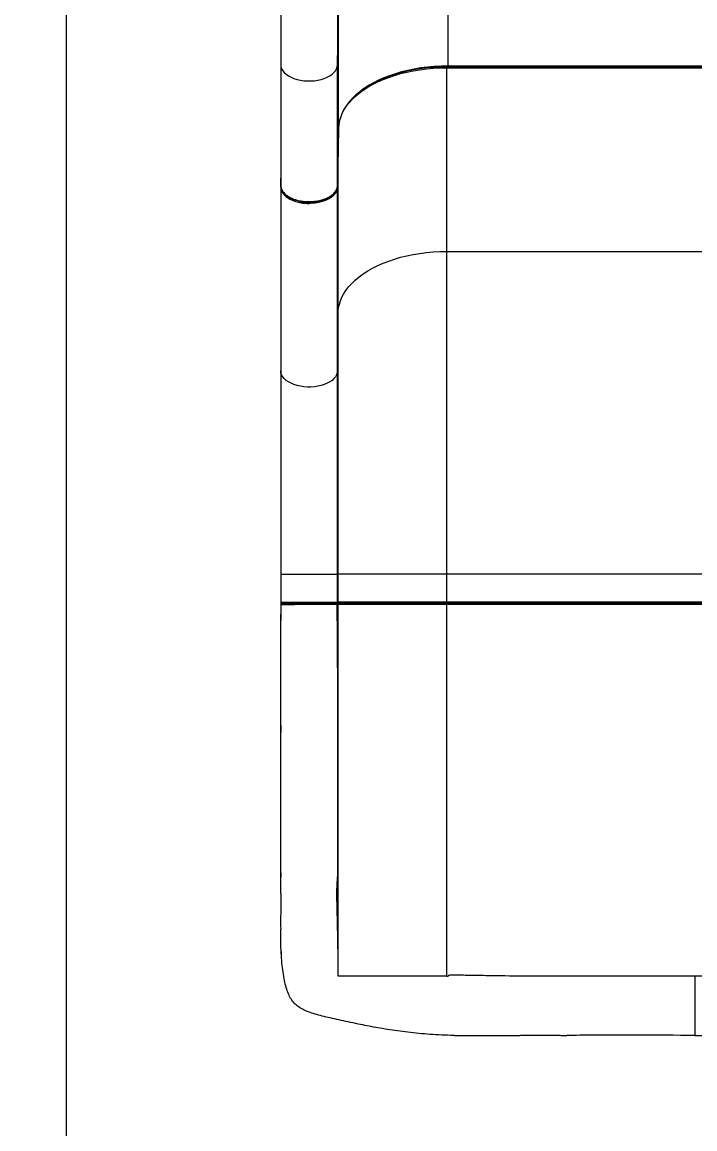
# Model space of a CAD drawing. Header units: millimetres. Extents: x -4932 to 5706, y -4240 to 3644.
# Drawn here: x -3460 to -2891, y -1482 to -546 of the extents above; entities that cross this region are included whole.
import ezdxf

# ---------------------------------------------------------------- set-up
doc = ezdxf.new("R2010")
doc.units = ezdxf.units.MM
for name, color, linetype in [('DIKOM_ОБЪЕКТ', 7, 'Continuous'), ('DIKOM_РАЗМЕР_ЗОНА', 7, 'Continuous'), ('DIKOM_РАЗМЕР_ОБЪЕКТА', 7, 'Continuous')]:
    doc.layers.add(name, color=color, linetype=linetype)
doc.styles.add('style1', font='arial.ttf', dxfattribs={"width": 0.8})
doc.dimstyles.new('1-50', dxfattribs={"dimtxt": 300, "dimasz": 200, "dimexe": 100, "dimexo": 0, "dimgap": 100, "dimtad": 1, "dimtxsty": 'style1', "dimcen": 200, "dimclrd": 7, "dimclre": 7, "dimclrt": 7, "dimadec": 1, "dimazin": 2, "dimtfac": 1, "dimtmove": 0, "dimatfit": 2, "dimfxl": 0, "dimlwd": 25, "dimlwe": 18, "dimarcsym": 0})

# ---------------------------------------------------------------- blocks, each defined once
blk = doc.blocks.new('*D9')
at = {"layer": 'Defpoints', "color": 0, "transparency": 16777216}
for p in [(2719.86, 1175.05), (-3422.65, 453.77), (2719.86, -2384.52)]:
    blk.add_point(p, dxfattribs=at)
at = {"layer": 'DIKOM_РАЗМЕР_ОБЪЕКТА', "color": 7, "lineweight": 18, "transparency": 16777216}
for p, q in [((2719.86, 1175.05), (2719.86, -2484.52)), ((-3422.65, 453.77), (-3422.65, -2484.52))]:
    blk.add_line(p, q, dxfattribs=at)
at = {"layer": 'DIKOM_РАЗМЕР_ОБЪЕКТА', "color": 7, "lineweight": 25, "transparency": 16777216}
blk.add_line((-3222.65, -2384.52), (2519.86, -2384.52), dxfattribs=at)
at = {"layer": 'DIKOM_РАЗМЕР_ОБЪЕКТА', "color": 7, "transparency": 16777216}
for points in [[(-3222.65, -2351.19), (-3222.65, -2417.86), (-3422.65, -2384.52)], [(2519.86, -2351.19), (2519.86, -2417.86), (2719.86, -2384.52)]]:
    blk.add_solid(points, dxfattribs=at)
at = {"layer": 'DIKOM_РАЗМЕР_ОБЪЕКТА', "color": 7, "transparency": 16777216, "insert": (-365.43, -2131.35), "char_height": 300, "attachment_point": 5, "style": 'style1'}
blk.add_mtext('6150', dxfattribs=at)
blk = doc.blocks.new('*D11')
at = {"layer": 'Defpoints', "color": 0, "transparency": 16777216}
for p in [(4718.35, 600.06), (-4931.65, -2305.73), (4718.35, -4140.16)]:
    blk.add_point(p, dxfattribs=at)
at = {"layer": 'DIKOM_РАЗМЕР_ЗОНА', "color": 7, "lineweight": 18, "transparency": 16777216}
for p, q in [((4718.35, 600.06), (4718.35, -4240.16)), ((-4931.65, -2305.73), (-4931.65, -4240.16))]:
    blk.add_line(p, q, dxfattribs=at)
at = {"layer": 'DIKOM_РАЗМЕР_ЗОНА', "color": 7, "lineweight": 25, "transparency": 16777216}
blk.add_line((-4731.65, -4140.16), (4518.35, -4140.16), dxfattribs=at)
at = {"layer": 'DIKOM_РАЗМЕР_ЗОНА', "color": 7, "transparency": 16777216}
for points in [[(-4731.65, -4106.82), (-4731.65, -4173.49), (-4931.65, -4140.16)], [(4518.35, -4106.82), (4518.35, -4173.49), (4718.35, -4140.16)]]:
    blk.add_solid(points, dxfattribs=at)
at = {"layer": 'DIKOM_РАЗМЕР_ЗОНА', "color": 7, "transparency": 16777216, "insert": (-131.65, -3886.98), "char_height": 300, "attachment_point": 5, "style": 'style1'}
blk.add_mtext('9650', dxfattribs=at)
blk = doc.blocks.new('*D12')
at = {"layer": 'Defpoints', "color": 0, "transparency": 16777216}
for p in [(-491.65, 3644.27), (5605.61, 3644.27), (-3816.14, -3400.27)]:
    blk.add_point(p, dxfattribs=at)
at = {"layer": 'DIKOM_РАЗМЕР_ЗОНА', "color": 7, "lineweight": 18, "transparency": 16777216}
for p, q in [((-491.65, 3644.27), (5705.61, 3644.27)), ((-3816.14, -3400.27), (5705.61, -3400.27))]:
    blk.add_line(p, q, dxfattribs=at)
at = {"layer": 'DIKOM_РАЗМЕР_ЗОНА', "color": 7, "lineweight": 25, "transparency": 16777216}
blk.add_line((5605.61, -3200.27), (5605.61, 3444.27), dxfattribs=at)
at = {"layer": 'DIKOM_РАЗМЕР_ЗОНА', "color": 7, "transparency": 16777216}
for points in [[(5572.27, 3444.27), (5638.94, 3444.27), (5605.61, 3644.27)], [(5572.27, -3200.27), (5638.94, -3200.27), (5605.61, -3400.27)]]:
    blk.add_solid(points, dxfattribs=at)
at = {"layer": 'DIKOM_РАЗМЕР_ЗОНА', "color": 7, "transparency": 16777216, "insert": (5352.44, 785.21), "char_height": 300, "attachment_point": 5, "rotation": 90, "style": 'style1'}
blk.add_mtext('7000', dxfattribs=at)

msp = doc.modelspace()

# ---------------------------------------------------------------- linework, layer by layer
at = {"layer": 'DIKOM_ОБЪЕКТ', "color": 7, "linetype": 'Continuous', "lineweight": 15}
for p, q in [((-3193.148, -266.688), (-3193.148, -582.155)), ((-3099.648, -481.205), (-3099.648, -583.251)), ((-3193.148, -582.155), (-3192.146, -533.974)), ((-3192.146, -636.02), (-3192.146, -533.974)), ((-3241.148, -582.155), (-3241.148, -676.357)), ((-3193.148, -684.2), (-3193.148, -582.155)), ((-3100.646, -583.472), (-3100.646, -584.01)), ((-3100.646, -584.01), (-3100.646, -584.758)), ((-2680.649, -584.01), (-3100.646, -584.01)), ((-3100.646, -740.057), (-3100.646, -584.758)), ((-3100.646, -584.758), (-2680.649, -584.758)), ((-3099.648, -583.251), (-2681.648, -583.251)), ((-3099.648, -583.251), (-3099.648, -583.464)), ((-3099.648, -583.464), (-2681.648, -583.464)), ((-3192.146, -636.02), (-3193.148, -684.2)), ((-3192.645, -792.512), (-3192.645, -659.986)), ((-3241.148, -676.357), (-3241.148, -677.995)), ((-3241.148, -676.357), (-3241.148, -684.2)), ((-3241.148, -685.707), (-3241.148, -677.995)), ((-3193.148, -685.707), (-3193.117, -682.697)), ((-3241.148, -685.707), (-3241.148, -841.007)), ((-3241.129, -685.549), (-3241.124, -685.822)), ((-3193.148, -841.007), (-3193.148, -685.707)), ((-3100.646, -740.057), (-2680.649, -740.057)), ((-3100.646, -1013.08), (-3100.646, -740.057)), ((-3193.148, -841.007), (-3192.645, -792.512)), ((-3192.645, -1013.08), (-3192.645, -792.512)), ((-3193.148, -1013.08), (-3193.148, -841.007)), ((-3241.148, -1013.08), (-3193.148, -1013.08)), ((-3241.148, -1013.08), (-3241.148, -1027.08)), ((-3192.645, -1013.08), (-3193.148, -1013.08)), ((-3193.148, -1036.654), (-3193.148, -1013.08)), ((-3192.645, -1036.654), (-3192.645, -1013.08)), ((-3100.646, -1013.08), (-3192.645, -1013.08)), ((-3100.646, -1036.654), (-3100.646, -1013.08)), ((-2680.649, -1013.08), (-3100.646, -1013.08)), ((-3241.159, -1029.079), (-3241.167, -1038.512)), ((-3241.159, -1029.079), (-3241.148, -1029.013)), ((-3241.148, -1027.08), (-3241.148, -1036.654)), ((-3241.156, -1038.512), (-3241.162, -1052.284)), ((-3241.156, -1037.512), (-3241.156, -1038.383)), ((-3239.999, -1036.93), (-3240.874, -1037.806)), ((-3240.691, -1037.812), (-3240.874, -1037.806)), ((-3193.441, -1037.787), (-3194.357, -1036.87)), ((-3193.915, -1036.805), (-3193.24, -1036.654)), ((-3192.937, -1037.787), (-3193.906, -1036.818)), ((-3193.648, -1037.154), (-3193.144, -1037.154)), ((-3192.937, -1037.787), (-3193.441, -1037.787)), ((-3193.436, -1038.493), (-3193.324, -1038.493)), ((-3192.645, -1036.654), (-3193.148, -1036.654)), ((-3193.148, -1038.494), (-3193.148, -1092.189)), ((-3193.148, -1038.494), (-3192.645, -1038.494)), ((-3193.144, -1037.154), (-3100.646, -1037.154)), ((-3100.646, -1037.787), (-3192.937, -1037.787)), ((-3100.646, -1036.654), (-3192.645, -1036.654)), ((-3192.645, -1352.997), (-3192.645, -1038.494)), ((-3192.645, -1038.494), (-3100.646, -1038.494)), ((-2680.649, -1036.654), (-3100.646, -1036.654)), ((-3100.646, -1036.654), (-3100.646, -1037.154)), ((-3100.646, -1037.154), (-2680.649, -1037.154)), ((-3100.646, -1037.787), (-3100.646, -1037.154)), ((-3100.646, -1038.494), (-3100.646, -1037.787)), ((-2680.649, -1037.787), (-3100.646, -1037.787)), ((-3100.646, -1352.997), (-3100.646, -1038.494)), ((-3100.646, -1038.494), (-2680.649, -1038.494)), ((-3193.148, -1092.189), (-3193.148, -1249.359)), ((-3193.148, -1249.359), (-3193.148, -1263.653)), ((-3241.131, -1267.813), (-3241.144, -1268.965)), ((-3241.106, -1265.608), (-3241.131, -1267.813)), ((-3193.148, -1263.653), (-3193.148, -1268.997)), ((-3240.83, -1332.247), (-3240.789, -1332.959)), ((-3192.704, -1352.474), (-3192.667, -1352.935)), ((-3192.667, -1352.935), (-3192.648, -1352.994)), ((-3192.648, -1352.994), (-3192.645, -1352.997)), ((-3191.301, -1352.997), (-3191.32, -1352.997)), ((-3172.206, -1352.997), (-3176.981, -1352.997)), ((-3145.177, -1352.997), (-3151.581, -1352.997)), ((-3100.646, -1352.997), (-3107.809, -1352.997)), ((-3100.646, -1352.997), (-3100.157, -1352.997)), ((-3100.157, -1352.997), (-3099.547, -1352.997)), ((-2890.648, -1352.997), (-3035.358, -1352.997)), ((-2745.938, -1352.997), (-2890.648, -1352.997))]:
    msp.add_line(p, q, dxfattribs=at)
at = {"layer": 'DIKOM_ОБЪЕКТ', "color": 7, "linetype": 'Continuous', "lineweight": 15, "flags": 128}
for points in [[(-3241.148, -582.155), (-3240.959, -583.88), (-3240.394, -585.578), (-3239.462, -587.222), (-3238.179, -588.786), (-3236.564, -590.246), (-3234.643, -591.578), (-3232.446, -592.761), (-3230.008, -593.777), (-3227.366, -594.61), (-3224.564, -595.247), (-3221.645, -595.677), (-3218.655, -595.893), (-3215.641, -595.893), (-3212.651, -595.677), (-3209.731, -595.247), (-3206.929, -594.61), (-3204.288, -593.777), (-3201.849, -592.761), (-3199.653, -591.578), (-3197.731, -590.246), (-3196.116, -588.786), (-3194.833, -587.222), (-3193.902, -585.578), (-3193.337, -583.88), (-3193.148, -582.155)], [(-3189.588, -624.033), (-3188.007, -620.981), (-3186.031, -617.879), (-3183.721, -614.854), (-3181.086, -611.918), (-3178.136, -609.082), (-3174.882, -606.358), (-3171.338, -603.755), (-3167.516, -601.285), (-3163.433, -598.957), (-3159.103, -596.779), (-3154.545, -594.762), (-3149.775, -592.912), (-3144.814, -591.236), (-3139.679, -589.742), (-3134.391, -588.436), (-3128.971, -587.321), (-3123.441, -586.403), (-3117.821, -585.685), (-3112.133, -585.171), (-3106.401, -584.861), (-3100.646, -584.758)], [(-3099.648, -583.251), (-3105.436, -583.355), (-3111.201, -583.666), (-3116.921, -584.184), (-3122.574, -584.906), (-3128.137, -585.83), (-3133.588, -586.951), (-3138.905, -588.266), (-3144.07, -589.769), (-3149.06, -591.455), (-3153.856, -593.316), (-3158.44, -595.346), (-3162.793, -597.536), (-3166.899, -599.879), (-3169.827, -601.744)], [(-3100.646, -584.01), (-3106.419, -584.114), (-3112.17, -584.425), (-3117.875, -584.941), (-3123.513, -585.661), (-3129.062, -586.582), (-3134.499, -587.7), (-3139.803, -589.011), (-3144.955, -590.51), (-3149.932, -592.19), (-3154.716, -594.046), (-3159.289, -596.07), (-3163.632, -598.255), (-3167.729, -600.59), (-3169.321, -601.581)], [(-3169.827, -601.744), (-3170.741, -602.364), (-3174.305, -604.982), (-3177.576, -607.723), (-3180.542, -610.576), (-3183.19, -613.53), (-3185.512, -616.573), (-3187.496, -619.693), (-3189.136, -622.879), (-3190.426, -626.117), (-3191.359, -629.395), (-3191.934, -632.7), (-3192.146, -636.02)], [(-3192.645, -792.512), (-3192.43, -789.212), (-3191.856, -785.926), (-3190.925, -782.667), (-3189.64, -779.448), (-3188.007, -776.281), (-3186.031, -773.179), (-3183.721, -770.154), (-3181.086, -767.218), (-3178.136, -764.382), (-3174.882, -761.657), (-3171.338, -759.055), (-3167.516, -756.584), (-3163.433, -754.256), (-3159.103, -752.079), (-3154.545, -750.061), (-3149.775, -748.211), (-3144.814, -746.536), (-3139.679, -745.042), (-3134.391, -743.735), (-3128.971, -742.621), (-3123.441, -741.703), (-3117.821, -740.985), (-3112.133, -740.47), (-3106.401, -740.161), (-3100.646, -740.057)], [(-3193.148, -841.007), (-3193.337, -842.732), (-3193.902, -844.43), (-3194.833, -846.074), (-3196.116, -847.638), (-3197.731, -849.098), (-3199.653, -850.43), (-3201.849, -851.613), (-3204.288, -852.629), (-3206.929, -853.462), (-3209.731, -854.099), (-3212.651, -854.529), (-3215.641, -854.745), (-3218.655, -854.745), (-3221.645, -854.529), (-3224.564, -854.099), (-3227.366, -853.462), (-3230.008, -852.629), (-3232.446, -851.613), (-3234.643, -850.43), (-3236.564, -849.098), (-3238.179, -847.638), (-3239.462, -846.074), (-3240.394, -844.43), (-3240.959, -842.732), (-3241.148, -841.007)]]:
    msp.add_lwpolyline(points, dxfattribs=at)
at = {"layer": 'DIKOM_ОБЪЕКТ', "color": 7, "linetype": 'Continuous', "lineweight": 15}
for centre, radius, start, end in [((-3193.144, -1036.654), 0.5, 270.021205, 0.012954), ((-3193.644, -1038.493), 1, 359.983642, 45.001388)]:
    msp.add_arc(centre, radius, start, end, dxfattribs=at)
for points, knots in [([(-3241.148, -527.894), (-3241.148, -534.094), (-3241.148, -546.49), (-3241.148, -564.595), (-3241.148, -576.3), (-3241.148, -582.155)], [0, 0, 0, 0, 0.3334167, 0.6665834, 1, 1, 1, 1]), ([(-3170.056, -602.088), (-3169.543, -601.737), (-3167.948, -600.647), (-3165.048, -598.928), (-3161.38, -596.934), (-3157.517, -595.066), (-3153.488, -593.319), (-3149.3, -591.704), (-3144.972, -590.223), (-3140.517, -588.881), (-3135.955, -587.683), (-3131.307, -586.633), (-3126.603, -585.735), (-3121.887, -584.992), (-3117.255, -584.409), (-3112.934, -583.995), (-3109.157, -583.732), (-3105.668, -583.565), (-3102.581, -583.478), (-3100.512, -583.468), (-3099.648, -583.464)], [0, 0, 0, 0, 0.029981, 0.0932221, 0.1564292, 0.2196045, 0.2827299, 0.3458012, 0.4087836, 0.4716498, 0.5343432, 0.5967817, 0.6587991, 0.7200949, 0.7799723, 0.8364487, 0.8842066, 0.9225004, 0.9676083, 1, 1, 1, 1]), ([(-3241.148, -684.2), (-3241.146, -684.338), (-3241.135, -684.961), (-3240.982, -685.979), (-3240.581, -687.258), (-3240.018, -688.436), (-3239.177, -689.727), (-3237.981, -691.105), (-3236.332, -692.534), (-3234.805, -693.549), (-3233.605, -694.225), (-3232.847, -694.619), (-3232.135, -694.957), (-3231.47, -695.25), (-3230.398, -695.693), (-3228.705, -696.296), (-3226.436, -696.92), (-3224.209, -697.377), (-3221.888, -697.721), (-3219.559, -697.922), (-3216.327, -698.007), (-3212.435, -697.791), (-3208.905, -697.174), (-3206.523, -696.554), (-3205.253, -696.166), (-3204.107, -695.765), (-3202.848, -695.272), (-3201.598, -694.703), (-3200.454, -694.099), (-3199.533, -693.56), (-3198.689, -693.01), (-3197.897, -692.432), (-3196.513, -691.308), (-3195.355, -690.064), (-3194.545, -688.842), (-3194.181, -688.211), (-3193.765, -687.365), (-3193.274, -685.991), (-3193.194, -684.857), (-3193.148, -684.2)], [0, 0, 0, 0, 0.009602, 0.0431787, 0.0707187, 0.0996439, 0.1279019, 0.1663254, 0.2061392, 0.2465481, 0.2591773, 0.273105, 0.2871958, 0.2959871, 0.3064348, 0.339823, 0.3751788, 0.406454, 0.433834, 0.4704387, 0.5000104, 0.562509, 0.6250961, 0.6458503, 0.6666078, 0.6823421, 0.6992874, 0.7272866, 0.7457816, 0.7611222, 0.7796709, 0.796578, 0.8121584, 0.8752472, 0.8934843, 0.9029415, 0.9213331, 0.954471, 1, 1, 1, 1]), ([(-3241.033, -685.328), (-3241.035, -685.33), (-3241.055, -685.355), (-3241.081, -685.411), (-3241.115, -685.491), (-3241.141, -685.59), (-3241.145, -685.663), (-3241.148, -685.707)], [0, 0, 0, 0, 0.016409, 0.2320884, 0.4476531, 0.6633075, 1, 1, 1, 1]), ([(-3241.148, -685.707), (-3241.108, -686.309), (-3241.028, -687.514), (-3240.41, -689.227), (-3239.514, -690.779), (-3238.412, -692.144), (-3237.167, -693.341), (-3235.849, -694.364), (-3234.369, -695.324), (-3232.653, -696.249), (-3230.632, -697.127), (-3228.447, -697.881), (-3226.015, -698.532), (-3223.288, -699.051), (-3220.27, -699.405), (-3218.201, -699.45), (-3217.148, -699.473)], [0, 0, 0, 0, 0.0834994, 0.1669988, 0.2418102, 0.3101669, 0.3753032, 0.4348689, 0.4865495, 0.5530116, 0.6220759, 0.687931, 0.7557439, 0.8353571, 0.9162035, 1, 1, 1, 1]), ([(-3193.839, -687.457), (-3193.855, -687.561), (-3194.009, -688.553), (-3195.153, -690.35), (-3197.282, -692.724), (-3200.262, -694.793), (-3203.866, -696.5), (-3207.989, -697.763), (-3212.463, -698.55), (-3217.133, -698.813), (-3221.794, -698.554), (-3226.276, -697.771), (-3230.396, -696.512), (-3234.006, -694.808), (-3236.993, -692.742), (-3239.129, -690.368), (-3240.283, -688.564), (-3240.437, -687.564), (-3240.455, -687.45)], [0, 0, 0, 0, 0.0082587, 0.078579, 0.1485538, 0.2187546, 0.2889587, 0.3589333, 0.4292851, 0.4995597, 0.5701937, 0.6401141, 0.71043, 0.780402, 0.8506087, 0.9208111, 0.9909766, 1, 1, 1, 1]), ([(-3193.148, -685.707), (-3193.173, -686.189), (-3193.219, -687.073), (-3193.543, -688.266), (-3193.918, -689.203), (-3194.276, -689.893), (-3194.618, -690.461), (-3195.035, -691.077), (-3195.614, -691.807), (-3196.354, -692.601), (-3197.183, -693.365), (-3198.098, -694.098), (-3199.016, -694.739), (-3199.843, -695.251), (-3200.975, -695.897), (-3202.407, -696.6), (-3204.32, -697.364), (-3206.188, -697.976), (-3208.872, -698.674), (-3212.512, -699.324), (-3215.574, -699.422), (-3217.148, -699.473)], [0, 0, 0, 0, 0.0669337, 0.1226517, 0.1671495, 0.2004266, 0.2224757, 0.2505317, 0.292141, 0.3337529, 0.3753596, 0.4169758, 0.4586147, 0.4905266, 0.5139865, 0.585642, 0.6402078, 0.6994265, 0.7566425, 0.8748493, 1, 1, 1, 1]), ([(-3193.148, -685.707), (-3193.151, -685.653), (-3193.159, -685.546), (-3193.219, -685.392), (-3193.31, -685.248), (-3193.397, -685.167), (-3193.441, -685.127)], [0, 0, 0, 0, 0.2499802, 0.4999036, 0.7499272, 1, 1, 1, 1]), ([(-3193.239, -686.908), (-3193.207, -686.637), (-3193.155, -686.192), (-3193.166, -685.743), (-3193.171, -685.566)], [0, 0, 0, 0, 0.6070804, 1, 1, 1, 1]), ([(-3241.148, -841.007), (-3241.148, -846.02), (-3241.148, -856.079), (-3241.148, -871.961), (-3241.148, -888.405), (-3241.148, -905.39), (-3241.148, -922.811), (-3241.148, -940.575), (-3241.148, -958.577), (-3241.148, -976.719), (-3241.148, -994.902), (-3241.148, -1007.034), (-3241.148, -1013.08)], [0, 0, 0, 0, 0.0989737, 0.1986083, 0.2987575, 0.3992722, 0.5, 0.6007299, 0.7012452, 0.8013944, 0.9010272, 1, 1, 1, 1]), ([(-3240.874, -1037.806), (-3240.898, -1037.831), (-3240.946, -1037.882), (-3241.006, -1037.967), (-3241.059, -1038.056), (-3241.101, -1038.152), (-3241.134, -1038.251), (-3241.16, -1038.371), (-3241.165, -1038.459), (-3241.167, -1038.512)], [0, 0, 0, 0, 0.1327525, 0.2653589, 0.3983618, 0.5310872, 0.6638942, 0.7967264, 1, 1, 1, 1]), ([(-3241.167, -1038.512), (-3241.082, -1038.518), (-3240.913, -1038.529), (-3239.494, -1038.535), (-3237.271, -1038.534), (-3234.264, -1038.526), (-3230.593, -1038.513), (-3226.419, -1038.498), (-3221.878, -1038.483), (-3217.165, -1038.472), (-3212.451, -1038.465), (-3207.921, -1038.464), (-3203.749, -1038.467), (-3200.085, -1038.474), (-3197.069, -1038.481), (-3194.872, -1038.489), (-3193.643, -1038.492), (-3193.48, -1038.493), (-3193.436, -1038.493)], [0, 0, 0, 0, 0.065202, 0.1302225, 0.1951833, 0.2603636, 0.3251784, 0.3903446, 0.4552167, 0.5205257, 0.5854279, 0.650427, 0.7154913, 0.7803041, 0.8454802, 0.9102901, 0.9754338, 1, 1, 1, 1]), ([(-3241.148, -1036.654), (-3241.147, -1036.654), (-3241.142, -1036.654), (-3241.05, -1036.655), (-3240.984, -1036.655)], [0, 0, 0, 0, 0.2822203, 1, 1, 1, 1]), ([(-3240.803, -1037.813), (-3240.846, -1037.862), (-3240.933, -1037.96), (-3241.023, -1038.137), (-3241.082, -1038.327), (-3241.088, -1038.459), (-3241.091, -1038.524)], [0, 0, 0, 0, 0.2476107, 0.5000992, 0.7525519, 1, 1, 1, 1]), ([(-3241.032, -1036.655), (-3240.839, -1036.735), (-3240.478, -1036.886), (-3239.223, -1037.063), (-3237.822, -1037.138), (-3236.323, -1037.155), (-3234.778, -1037.152), (-3233.034, -1037.152), (-3230.874, -1037.154), (-3228.204, -1037.153), (-3224.977, -1037.151), (-3221.591, -1037.155), (-3218.101, -1037.151), (-3214.601, -1037.153), (-3211.16, -1037.154), (-3207.885, -1037.151), (-3205.181, -1037.154), (-3202.991, -1037.154), (-3201.037, -1037.152), (-3199.067, -1037.141), (-3197.1, -1037.096), (-3195.38, -1036.996), (-3194.231, -1036.882), (-3193.961, -1036.816), (-3193.915, -1036.805)], [0, 0, 0, 0, 0.057417, 0.1079104, 0.1509643, 0.1872909, 0.2262565, 0.2628847, 0.2991773, 0.3525536, 0.405039, 0.4579437, 0.5106352, 0.563435, 0.6158203, 0.6683924, 0.7195114, 0.7529811, 0.7879452, 0.8341578, 0.8776332, 0.9290377, 0.987847, 1, 1, 1, 1]), ([(-3240.984, -1036.655), (-3240.967, -1036.655), (-3240.901, -1036.656), (-3240.567, -1036.656), (-3240.005, -1036.655), (-3239.152, -1036.655), (-3237.952, -1036.656), (-3236.315, -1036.656), (-3234.635, -1036.654), (-3233.097, -1036.655), (-3231.829, -1036.656), (-3230.264, -1036.656), (-3228.39, -1036.655), (-3226.552, -1036.654), (-3225.007, -1036.655), (-3223.804, -1036.655), (-3222.497, -1036.656), (-3221.173, -1036.656), (-3219.836, -1036.655), (-3218.491, -1036.655), (-3217.495, -1036.654), (-3216.518, -1036.654), (-3215.424, -1036.655), (-3214.038, -1036.655), (-3212.708, -1036.656), (-3211.533, -1036.656), (-3210.344, -1036.656), (-3209.143, -1036.655), (-3208.272, -1036.654), (-3207.402, -1036.654), (-3206.41, -1036.655), (-3205.181, -1036.655), (-3204.03, -1036.656), (-3203.038, -1036.656), (-3202.06, -1036.656), (-3201.097, -1036.655), (-3200.418, -1036.654), (-3199.572, -1036.654), (-3198.624, -1036.655), (-3197.495, -1036.656), (-3196.535, -1036.656), (-3195.703, -1036.655), (-3194.845, -1036.654), (-3194.227, -1036.654), (-3193.92, -1036.655), (-3193.83, -1036.655)], [0, 0, 0, 0, 0.0100819, 0.0410071, 0.0745178, 0.1069256, 0.1485057, 0.1941588, 0.2388625, 0.2630919, 0.2891602, 0.3124205, 0.3491973, 0.3866341, 0.4028734, 0.4229917, 0.4431028, 0.4632177, 0.483335, 0.5034536, 0.5235659, 0.5278598, 0.5471616, 0.5725154, 0.5900907, 0.6074357, 0.6262507, 0.6450683, 0.6638823, 0.6679856, 0.6872412, 0.7127391, 0.7303321, 0.747709, 0.7665605, 0.7854111, 0.8042637, 0.8083651, 0.8392136, 0.8676822, 0.8918219, 0.9182046, 0.9445879, 0.9838278, 1, 1, 1, 1]), ([(-3193.441, -1037.787), (-3193.529, -1037.786), (-3193.707, -1037.785), (-3195.118, -1037.782), (-3197.32, -1037.773), (-3200.29, -1037.766), (-3203.912, -1037.758), (-3208.033, -1037.755), (-3212.509, -1037.756), (-3217.167, -1037.763), (-3221.824, -1037.775), (-3226.31, -1037.79), (-3230.434, -1037.806), (-3234.057, -1037.82), (-3237.031, -1037.828), (-3239.208, -1037.829), (-3240.475, -1037.825), (-3240.633, -1037.816), (-3240.691, -1037.812)], [0, 0, 0, 0, 0.0641209, 0.1283855, 0.1923289, 0.2566385, 0.3205955, 0.3848074, 0.4489581, 0.5130083, 0.5774594, 0.6414794, 0.7057757, 0.7697157, 0.834011, 0.8980913, 0.9622176, 1, 1, 1, 1]), ([(-3193.83, -1036.655), (-3193.823, -1036.655), (-3193.772, -1036.655), (-3193.713, -1036.654), (-3193.658, -1036.654), (-3193.63, -1036.654), (-3193.624, -1036.654), (-3193.613, -1036.654), (-3193.62, -1036.654), (-3193.612, -1036.654), (-3193.613, -1036.654), (-3193.612, -1036.654), (-3193.611, -1036.654), (-3193.611, -1036.654), (-3193.597, -1036.654), (-3193.567, -1036.654), (-3193.5, -1036.654), (-3193.421, -1036.654), (-3193.338, -1036.654), (-3193.196, -1036.654), (-3193.168, -1036.654), (-3193.148, -1036.654)], [0, 0, 0, 0, 0.014252, 0.1038297, 0.1432363, 0.1605802, 0.1682085, 0.1715728, 0.1742006, 0.1742845, 0.1743157, 0.1743989, 0.1747219, 0.1759504, 0.1808592, 0.2003125, 0.2777658, 0.3579693, 0.4610343, 0.5869566, 1, 1, 1, 1]), ([(-3193.148, -1036.654), (-3193.152, -1036.706), (-3193.162, -1036.808), (-3193.234, -1036.948), (-3193.342, -1037.061), (-3193.479, -1037.13), (-3193.587, -1037.16), (-3193.643, -1037.153), (-3193.647, -1037.152)], [0, 0, 0, 0, 0.1964183, 0.3926035, 0.5892139, 0.7856112, 0.9815664, 1, 1, 1, 1]), ([(-3193.265, -1038.034), (-3193.273, -1038.016), (-3193.314, -1037.922), (-3193.384, -1037.847), (-3193.441, -1037.787)], [0, 0, 0, 0, 0.1962438, 1, 1, 1, 1]), ([(-3193.163, -1092.189), (-3193.16, -1085.143), (-3193.153, -1067.244), (-3193.279, -1049.345), (-3193.355, -1038.493)], [0, 0, 0, 0, 0.3936614, 1, 1, 1, 1]), ([(-3193.227, -1038.498), (-3193.203, -1038.399), (-3193.166, -1038.239), (-3193.244, -1038.094), (-3193.274, -1038.038)], [0, 0, 0, 0, 0.6165024, 1, 1, 1, 1]), ([(-3193.148, -1038.494), (-3193.156, -1038.384), (-3193.168, -1038.222), (-3193.242, -1038.079), (-3193.265, -1038.034)], [0, 0, 0, 0, 0.6811277, 1, 1, 1, 1]), ([(-3241.176, -1053.079), (-3241.175, -1052.27), (-3241.173, -1050.651), (-3241.167, -1048.555), (-3241.162, -1047.37), (-3241.16, -1046.906)], [0, 0, 0, 0, 0.3774592, 0.7556019, 1, 1, 1, 1]), ([(-3241.123, -1143.107), (-3241.146, -1134.608), (-3241.228, -1104.599), (-3241.197, -1074.59), (-3241.176, -1053.079)], [0, 0, 0, 0, 0.2832079, 1, 1, 1, 1]), ([(-3241.148, -1140.838), (-3241.141, -1142.35), (-3241.131, -1144.338), (-3241.117, -1146.331), (-3241.114, -1146.808)], [0, 0, 0, 0, 0.7605093, 1, 1, 1, 1]), ([(-3241.111, -1267.813), (-3241.109, -1266.131), (-3241.102, -1261.763), (-3241.047, -1254.706), (-3240.933, -1227.831), (-3241.008, -1190.631), (-3241.091, -1156.119), (-3241.123, -1143.107)], [0, 0, 0, 0, 0.0404775, 0.1051193, 0.1697599, 0.6869893, 1, 1, 1, 1]), ([(-3241.055, -1282.983), (-3241.052, -1281.615), (-3241.042, -1277.634), (-3241.133, -1272.557), (-3241.116, -1268.841), (-3241.111, -1267.813)], [0, 0, 0, 0, 0.2747572, 0.7992507, 1, 1, 1, 1]), ([(-3193.068, -1314.386), (-3193.069, -1314.195), (-3193.076, -1312.338), (-3193.124, -1308.463), (-3193.241, -1303.036), (-3193.373, -1297.827), (-3193.497, -1293.045), (-3193.594, -1288.79), (-3193.651, -1285.151), (-3193.665, -1282.183), (-3193.626, -1279.785), (-3193.517, -1277.118), (-3193.345, -1273.971), (-3193.166, -1271.003), (-3193.164, -1269.48), (-3193.163, -1268.985)], [0, 0, 0, 0, 0.0163436, 0.1587691, 0.2886469, 0.4052964, 0.5080656, 0.5964294, 0.670042, 0.7287838, 0.7728744, 0.8102732, 0.8853302, 0.9626856, 1, 1, 1, 1]), ([(-3193.148, -1268.997), (-3193.147, -1272.109), (-3193.146, -1278.395), (-3193.136, -1287.772), (-3193.119, -1297.048), (-3193.103, -1305.936), (-3193.068, -1311.75), (-3193.068, -1314.377), (-3193.068, -1314.386)], [0, 0, 0, 0, 0.1946857, 0.3931922, 0.5943286, 0.7968096, 0.9992903, 1, 1, 1, 1]), ([(-3241.047, -1282.983), (-3241.057, -1283.993), (-3241.081, -1286.588), (-3241.13, -1290.593), (-3241.171, -1294.817), (-3241.212, -1298.761), (-3241.249, -1302.714), (-3241.27, -1306.922), (-3241.248, -1310.585), (-3241.207, -1312.728), (-3241.192, -1313.498)], [0, 0, 0, 0, 0.0896601, 0.2304165, 0.3567503, 0.4715403, 0.5990153, 0.7446216, 0.9082634, 1, 1, 1, 1]), ([(-3094.167, -1403.042), (-3094.475, -1403.041), (-3098.074, -1403.019), (-3104.947, -1402.837), (-3114.756, -1402.205), (-3124.332, -1401.391), (-3133.573, -1400.389), (-3142.44, -1399.242), (-3150.897, -1397.982), (-3158.91, -1396.644), (-3166.468, -1395.261), (-3174.225, -1393.737), (-3182.106, -1392.087), (-3190.05, -1390.355), (-3197.518, -1388.711), (-3204.472, -1387.11), (-3210.8, -1385.473), (-3216.446, -1383.718), (-3221.344, -1381.759), (-3225.541, -1379.462), (-3229.058, -1376.669), (-3231.942, -1373.248), (-3234.235, -1369.104), (-3236.117, -1364.095), (-3237.699, -1358.224), (-3238.997, -1351.514), (-3240.004, -1343.94), (-3240.713, -1335.517), (-3241.094, -1326.203), (-3241.206, -1318.815), (-3241.193, -1314.368), (-3241.191, -1313.498)], [0, 0, 0, 0, 0.0029712, 0.0346947, 0.0662749, 0.0976587, 0.1286872, 0.1597572, 0.1910877, 0.2221953, 0.2531401, 0.2840887, 0.3229434, 0.361883, 0.4008379, 0.4397396, 0.4785054, 0.5173083, 0.556348, 0.5958097, 0.6354946, 0.6751727, 0.714994, 0.7547971, 0.7944465, 0.8339662, 0.8730632, 0.9120395, 0.9512876, 0.9904706, 1, 1, 1, 1]), ([(-3193.068, -1314.386), (-3193.058, -1317.022), (-3193.036, -1322.268), (-3192.997, -1329.288), (-3192.969, -1333.31), (-3192.955, -1335.302)], [0, 0, 0, 0, 0.3376376, 0.6720382, 1, 1, 1, 1]), ([(-3240.789, -1332.959), (-3240.764, -1333.427), (-3240.735, -1333.975), (-3240.696, -1334.536), (-3240.691, -1334.617)], [0, 0, 0, 0, 0.8544715, 1, 1, 1, 1]), ([(-3192.955, -1335.302), (-3192.943, -1336.744), (-3192.919, -1339.63), (-3192.882, -1343.331), (-3192.856, -1345.342), (-3192.843, -1346.348)], [0, 0, 0, 0, 0.3333023, 0.6667278, 1, 1, 1, 1]), ([(-3192.843, -1346.348), (-3192.828, -1347.327), (-3192.798, -1349.287), (-3192.751, -1351.341), (-3192.719, -1352.096), (-3192.704, -1352.474)], [0, 0, 0, 0, 0.3332671, 0.666721, 1, 1, 1, 1]), ([(-3191.32, -1352.997), (-3191.695, -1352.997), (-3192.444, -1352.997), (-3192.578, -1352.997), (-3192.645, -1352.997)], [0, 0, 0, 0, 0.5000005, 1, 1, 1, 1]), ([(-3189.862, -1352.997), (-3190.207, -1352.996), (-3190.744, -1352.994), (-3191.154, -1352.996), (-3191.301, -1352.997)], [0, 0, 0, 0, 0.6407277, 1, 1, 1, 1]), ([(-3176.981, -1352.997), (-3177.893, -1352.997), (-3179.648, -1352.997), (-3181.911, -1352.998), (-3183.953, -1352.998), (-3185.749, -1352.999), (-3187.336, -1353), (-3188.717, -1353), (-3189.472, -1352.998), (-3189.862, -1352.997)], [0, 0, 0, 0, 0.1579056, 0.3037545, 0.4375385, 0.5878229, 0.7241307, 0.8571259, 1, 1, 1, 1]), ([(-3151.581, -1352.997), (-3154.12, -1352.997), (-3159.197, -1352.997), (-3166.119, -1352.997), (-3170.177, -1352.997), (-3172.206, -1352.997)], [0, 0, 0, 0, 0.333336, 0.666674, 1, 1, 1, 1]), ([(-3121.39, -1352.997), (-3124.139, -1352.997), (-3129.635, -1352.997), (-3137.609, -1352.997), (-3142.654, -1352.997), (-3145.177, -1352.997)], [0, 0, 0, 0, 0.3333368, 0.6666593, 1, 1, 1, 1]), ([(-3107.809, -1352.997), (-3110.093, -1352.997), (-3114.659, -1352.997), (-3119.146, -1352.997), (-3121.39, -1352.997)], [0, 0, 0, 0, 0.5000193, 1, 1, 1, 1]), ([(-3035.358, -1352.997), (-3046.114, -1352.85), (-3062.247, -1352.63), (-3079.324, -1352.35), (-3085.914, -1352.249), (-3087.209, -1352.229), (-3088.954, -1352.202), (-3091.778, -1352.15), (-3095.177, -1352.084), (-3097.545, -1352.008), (-3098.698, -1352.28), (-3099.207, -1352.493), (-3099.417, -1352.641), (-3099.519, -1352.783), (-3099.536, -1352.911), (-3099.547, -1352.997)], [0, 0, 0, 0, 0.4999475, 0.7499157, 0.7937871, 0.8062585, 0.8101226, 0.8749053, 0.9373957, 0.9685972, 0.9842238, 0.9921038, 0.9940782, 0.996051, 1, 1, 1, 1]), ([(-2890.648, -1352.997), (-2890.648, -1355.453), (-2890.648, -1360.369), (-2890.648, -1367.588), (-2890.648, -1374.499), (-2890.648, -1380.948), (-2890.648, -1386.789), (-2890.648, -1391.795), (-2890.648, -1395.905), (-2890.648, -1399.104), (-2890.648, -1401.387), (-2890.648, -1402.798), (-2890.648, -1402.931), (-2890.648, -1402.997)], [0, 0, 0, 0, 0.0930838, 0.1863349, 0.2797157, 0.3731867, 0.4667106, 0.5602462, 0.6484205, 0.7365397, 0.8245693, 0.9124764, 1, 1, 1, 1]), ([(-3094.167, -1403.044), (-3093.716, -1403.051), (-3092.749, -1403.065), (-3090.856, -1403.083), (-3088.251, -1403.105), (-3084.948, -1403.131), (-3080.645, -1403.163), (-3075.527, -1403.195), (-3069.847, -1403.22), (-3064.543, -1403.231), (-3060.065, -1403.229), (-3056.839, -1403.215), (-3054.666, -1403.199), (-3053.224, -1403.166), (-3051.809, -1403.139), (-3050.101, -1403.112), (-3048.044, -1403.085), (-3045.343, -1403.052), (-3041.917, -1403.016), (-3037.689, -1402.975), (-3032.873, -1402.933), (-3027.512, -1402.89), (-3021.925, -1402.846), (-3016.488, -1402.842), (-3011.542, -1402.877), (-3007.131, -1402.938), (-3003.552, -1402.994), (-3000.855, -1403.021), (-2999.504, -1403.012), (-2998.921, -1403.009)], [0, 0, 0, 0, 0.0160446, 0.034466, 0.0615117, 0.0956715, 0.1369942, 0.1943647, 0.2538917, 0.3125128, 0.3585236, 0.3925755, 0.4132327, 0.4262111, 0.4406455, 0.458497, 0.4798313, 0.5046779, 0.5422046, 0.5856902, 0.6351812, 0.6907642, 0.7510659, 0.8074767, 0.8588047, 0.905447, 0.9479417, 0.9774939, 1, 1, 1, 1]), ([(-2890.648, -1402.997), (-2906.871, -1402.975), (-2939.314, -1402.929), (-2975.406, -1402.93), (-2995.274, -1403.003), (-2998.921, -1403.016)], [0, 0, 0, 0, 0.4495007, 0.8989393, 1, 1, 1, 1]), ([(-2890.648, -1402.997), (-2874.425, -1402.975), (-2841.981, -1402.929), (-2805.89, -1402.93), (-2786.022, -1403.003), (-2782.375, -1403.016)], [0, 0, 0, 0, 0.4494997, 0.8989373, 1, 1, 1, 1])]:
    msp.add_open_spline(points, degree=3, knots=knots, dxfattribs=at)

# ---------------------------------------------------------------- dimensions: what is measured, and where the dimension line sits
at = {"layer": 'DIKOM_РАЗМЕР_ЗОНА'}
dim = msp.add_linear_dim(base=(5605.608, 3644.268), p1=(-3816.137, -3400.272), p2=(-491.648, 3644.268), angle=90, text='7000', dimstyle='1-50', dxfattribs=at)
dim.commit()
dim.dimension.update_dxf_attribs({"geometry": '*D12', "text_midpoint": (5605.608, 785.211), "dimtype": 160})
dim = msp.add_linear_dim(base=(4718.352, -4140.156), p1=(-4931.648, -2305.732), p2=(4718.352, 600.063), dimstyle='1-50', dxfattribs=at)
dim.commit()
dim.dimension.update_dxf_attribs({"geometry": '*D11', "text_midpoint": (-131.648, -4140.156), "dimtype": 160})
at = {"layer": 'DIKOM_РАЗМЕР_ОБЪЕКТА'}
dim = msp.add_linear_dim(base=(2719.862, -2384.525), p1=(-3422.648, 453.768), p2=(2719.862, 1175.054), text='6150', dimstyle='1-50', dxfattribs=at)
dim.commit()
dim.dimension.update_dxf_attribs({"geometry": '*D9', "text_midpoint": (-365.432, -2384.525), "dimtype": 160})

doc.saveas('drawing.dxf')
